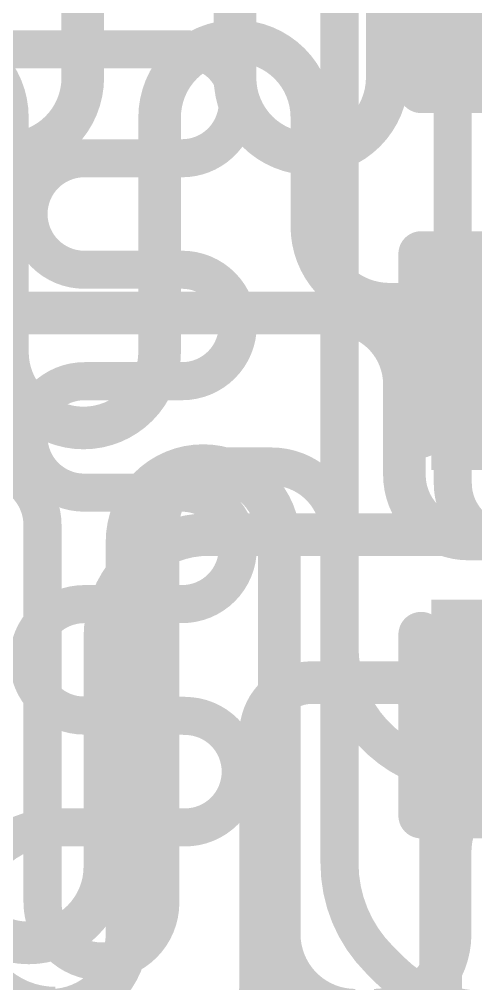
# Model space of a CAD drawing. Header units: inches. Extents: x -6 to 283, y -12 to 154.
# Drawn here: x 66.98 to 68.26, y 10.743 to 13.446 of the extents above; entities that cross this region are included whole.
import ezdxf

# ---------------------------------------------------------------- set-up
doc = ezdxf.new("R2010")
doc.units = ezdxf.units.IN
for name, color, linetype in [('Bottom Layer', 5, 'Continuous'), ('Bottom Overlay', 54, 'Continuous'), ('Bottom Paste', 16, 'Continuous'), ('Bottom Solder', 6, 'Continuous'), ('Signal L1', 76, 'Continuous'), ('Signal L2', 6, 'Continuous'), ('Top Layer', 1, 'Continuous')]:
    doc.layers.add(name, color=color, linetype=linetype)

# ---------------------------------------------------------------- blocks, each defined once
blk = doc.blocks.new('C___0402_B_23')
at = {"layer": 'Bottom Layer'}
for points in [[(-0.2413, 0.3175), (-0.2413, -0.3175), (-0.6985, -0.3175), (-0.6985, 0.3175)], [(0.6985, 0.3175), (0.6985, -0.3175), (0.2413, -0.3175), (0.2413, 0.3175)]]:
    blk.add_hatch(color=5, dxfattribs=at).paths.add_polyline_path(points)
at = {"layer": 'Bottom Paste'}
for points in [[(-0.2413, 0.3175), (-0.2413, -0.3175), (-0.6985, -0.3175), (-0.6985, 0.3175)], [(0.6985, 0.3175), (0.6985, -0.3175), (0.2413, -0.3175), (0.2413, 0.3175)]]:
    blk.add_hatch(color=16, dxfattribs=at).paths.add_polyline_path(points)
at = {"layer": 'Bottom Solder'}
for points in [[(-0.1813, 0.3775), (-0.1813, -0.3775), (-0.7585, -0.3775), (-0.7585, 0.3775)], [(0.7585, 0.3775), (0.7585, -0.3775), (0.1813, -0.3775), (0.1813, 0.3775)]]:
    blk.add_hatch(color=6, dxfattribs=at).paths.add_polyline_path(points)
at = {"layer": 'Bottom Overlay'}
for points in [[(-0.7874, -0.4064, 0.127, 0.127, 0), (-0.7874, 0.4064, 0.127, 0.127, 0)], [(-0.2794, 0.4064, 0.127, 0.127, 0), (-0.7874, 0.4064, 0.127, 0.127, 0)], [(0.7874, 0.4064, 0.127, 0.127, 0), (0.2794, 0.4064, 0.127, 0.127, 0)], [(0.7874, -0.4064, 0.127, 0.127, 0), (0.7874, 0.4064, 0.127, 0.127, 0)], [(-0.2794, -0.4064, 0.127, 0.127, 0), (-0.7874, -0.4064, 0.127, 0.127, 0)], [(0.7874, -0.4064, 0.127, 0.127, 0), (0.2794, -0.4064, 0.127, 0.127, 0)]]:
    blk.add_lwpolyline(points, format="xyseb", dxfattribs=at)
for points in [[(-0.8191, 0.4064, 0.0635, 0.0635, 1), (-0.7556, 0.4064, 0.0635, 0.0635, 1)], [(-0.8191, 0.4064, 0.0635, 0.0635, 1), (-0.7556, 0.4064, 0.0635, 0.0635, 1)], [(-0.3111, 0.4064, 0.0635, 0.0635, 1), (-0.2477, 0.4064, 0.0635, 0.0635, 1)], [(0.2477, 0.4064, 0.0635, 0.0635, 1), (0.3111, 0.4064, 0.0635, 0.0635, 1)], [(0.7556, 0.4064, 0.0635, 0.0635, 1), (0.8191, 0.4064, 0.0635, 0.0635, 1)], [(0.7556, 0.4064, 0.0635, 0.0635, 1), (0.8191, 0.4064, 0.0635, 0.0635, 1)], [(-0.8191, -0.4064, 0.0635, 0.0635, 1), (-0.7556, -0.4064, 0.0635, 0.0635, 1)], [(-0.8191, -0.4064, 0.0635, 0.0635, 1), (-0.7556, -0.4064, 0.0635, 0.0635, 1)], [(-0.3111, -0.4064, 0.0635, 0.0635, 1), (-0.2477, -0.4064, 0.0635, 0.0635, 1)], [(0.2477, -0.4064, 0.0635, 0.0635, 1), (0.3111, -0.4064, 0.0635, 0.0635, 1)], [(0.7556, -0.4064, 0.0635, 0.0635, 1), (0.8191, -0.4064, 0.0635, 0.0635, 1)], [(0.7556, -0.4064, 0.0635, 0.0635, 1), (0.8191, -0.4064, 0.0635, 0.0635, 1)]]:
    blk.add_lwpolyline(points, format="xyseb", close=True, dxfattribs=at)
blk = doc.blocks.new('C___0402_B_261')
at = {"layer": 'Bottom Layer'}
for points in [[(-0.2413, 0.3175), (-0.2413, -0.3175), (-0.6985, -0.3175), (-0.6985, 0.3175)], [(0.6985, 0.3175), (0.6985, -0.3175), (0.2413, -0.3175), (0.2413, 0.3175)]]:
    blk.add_hatch(color=5, dxfattribs=at).paths.add_polyline_path(points)
at = {"layer": 'Bottom Paste'}
for points in [[(-0.2413, 0.3175), (-0.2413, -0.3175), (-0.6985, -0.3175), (-0.6985, 0.3175)], [(0.6985, 0.3175), (0.6985, -0.3175), (0.2413, -0.3175), (0.2413, 0.3175)]]:
    blk.add_hatch(color=16, dxfattribs=at).paths.add_polyline_path(points)
at = {"layer": 'Bottom Solder'}
for points in [[(-0.1813, 0.3775), (-0.1813, -0.3775), (-0.7585, -0.3775), (-0.7585, 0.3775)], [(0.7585, 0.3775), (0.7585, -0.3775), (0.1813, -0.3775), (0.1813, 0.3775)]]:
    blk.add_hatch(color=6, dxfattribs=at).paths.add_polyline_path(points)
at = {"layer": 'Bottom Overlay'}
for points in [[(-0.7874, 0.4064, 0.127, 0.127, 0), (-0.7874, -0.4064, 0.127, 0.127, 0)], [(-0.2794, 0.4064, 0.127, 0.127, 0), (-0.7874, 0.4064, 0.127, 0.127, 0)], [(0.7874, 0.4064, 0.127, 0.127, 0), (0.2794, 0.4064, 0.127, 0.127, 0)], [(0.7874, 0.4064, 0.127, 0.127, 0), (0.7874, -0.4064, 0.127, 0.127, 0)], [(-0.7874, -0.4064, 0.127, 0.127, 0), (-0.2794, -0.4064, 0.127, 0.127, 0)], [(0.2794, -0.4064, 0.127, 0.127, 0), (0.7874, -0.4064, 0.127, 0.127, 0)]]:
    blk.add_lwpolyline(points, format="xyseb", dxfattribs=at)
for points in [[(-0.8191, 0.4064, 0.0635, 0.0635, 1), (-0.7556, 0.4064, 0.0635, 0.0635, 1)], [(-0.8191, 0.4064, 0.0635, 0.0635, 1), (-0.7556, 0.4064, 0.0635, 0.0635, 1)], [(-0.3112, 0.4064, 0.0635, 0.0635, 1), (-0.2477, 0.4064, 0.0635, 0.0635, 1)], [(0.2477, 0.4064, 0.0635, 0.0635, 1), (0.3111, 0.4064, 0.0635, 0.0635, 1)], [(0.7557, 0.4064, 0.0635, 0.0635, 1), (0.8192, 0.4064, 0.0635, 0.0635, 1)], [(0.7557, 0.4064, 0.0635, 0.0635, 1), (0.8192, 0.4064, 0.0635, 0.0635, 1)], [(-0.8191, -0.4064, 0.0635, 0.0635, 1), (-0.7556, -0.4064, 0.0635, 0.0635, 1)], [(-0.8191, -0.4064, 0.0635, 0.0635, 1), (-0.7556, -0.4064, 0.0635, 0.0635, 1)], [(-0.3111, -0.4064, 0.0635, 0.0635, 1), (-0.2477, -0.4064, 0.0635, 0.0635, 1)], [(0.2477, -0.4064, 0.0635, 0.0635, 1), (0.3111, -0.4064, 0.0635, 0.0635, 1)], [(0.7556, -0.4064, 0.0635, 0.0635, 1), (0.8191, -0.4064, 0.0635, 0.0635, 1)], [(0.7556, -0.4064, 0.0635, 0.0635, 1), (0.8191, -0.4064, 0.0635, 0.0635, 1)]]:
    blk.add_lwpolyline(points, format="xyseb", close=True, dxfattribs=at)

msp = doc.modelspace()

# ---------------------------------------------------------------- linework, layer by layer
at = {"layer": 'Bottom Layer'}
for points in [[(66.7152, 12.0276, 0.1067, 0.1067, -1), (67.0454, 12.0276, 0.1067, 0.1067, 0)], [(67.3756, 12.0276, 0.1067, 0.1067, -0.414214), (67.5407, 12.1927, 0.1067, 0.1067, 0)], [(67.5407, 12.1927, 0.1067, 0.1067, 0), (67.6873, 12.1927, 0.1067, 0.1067, 0)], [(67.6873, 12.1927, 0.1067, 0.1067, -0.414214), (67.8778, 12.0022, 0.1067, 0.1067, 0)], [(67.0454, 10.9705, 0.1067, 0.1067, 0), (67.0454, 12.0276, 0.1067, 0.1067, 0)], [(67.3756, 10.9705, 0.1067, 0.1067, 0), (67.3756, 12.0276, 0.1067, 0.1067, 0)], [(67.8778, 11.0805, 0.1067, 0.1067, 0), (67.8778, 12.0022, 0.1067, 0.1067, 0)], [(67.9894, 10.8111, 0.1067, 0.1067, -0.198912), (67.8778, 11.0805, 0.1067, 0.1067, 0)], [(67.3756, 10.9705, 0.1067, 0.1067, -1), (67.0454, 10.9705, 0.1067, 0.1067, 0)], [(67.9894, 10.8111, 0.1067, 0.1067, 0), (68.0202, 10.7803, 0.1067, 0.1067, 0)], [(68.2897, 10.6687, 0.1067, 0.1067, -0.198912), (68.0202, 10.7803, 0.1067, 0.1067, 0)]]:
    msp.add_lwpolyline(points, format="xyseb", dxfattribs=at)
for points in [[(67.514, 12.1927, 0.0533, 0.0533, 1), (67.5673, 12.1927, 0.0533, 0.0533, 1)], [(67.514, 12.1927, 0.0533, 0.0533, 1), (67.5673, 12.1927, 0.0533, 0.0533, 1)], [(67.6607, 12.1927, 0.0533, 0.0533, 1), (67.714, 12.1927, 0.0533, 0.0533, 1)], [(67.6607, 12.1927, 0.0533, 0.0533, 1), (67.714, 12.1927, 0.0533, 0.0533, 1)], [(67.0187, 12.0276, 0.0533, 0.0533, 1), (67.072, 12.0276, 0.0533, 0.0533, 1)], [(67.0187, 12.0276, 0.0533, 0.0533, 1), (67.072, 12.0276, 0.0533, 0.0533, 1)], [(67.3489, 12.0276, 0.0533, 0.0533, 1), (67.4022, 12.0276, 0.0533, 0.0533, 1)], [(67.3489, 12.0276, 0.0533, 0.0533, 1), (67.4022, 12.0276, 0.0533, 0.0533, 1)], [(67.8512, 12.0022, 0.0533, 0.0533, 1), (67.9045, 12.0022, 0.0533, 0.0533, 1)], [(67.8512, 12.0022, 0.0533, 0.0533, 1), (67.9045, 12.0022, 0.0533, 0.0533, 1)], [(67.8512, 11.0805, 0.0533, 0.0533, 1), (67.9045, 11.0805, 0.0533, 0.0533, 1)], [(67.8512, 11.0805, 0.0533, 0.0533, 1), (67.9045, 11.0805, 0.0533, 0.0533, 1)], [(67.0187, 10.9705, 0.0533, 0.0533, 1), (67.072, 10.9705, 0.0533, 0.0533, 1)], [(67.0187, 10.9705, 0.0533, 0.0533, 1), (67.072, 10.9705, 0.0533, 0.0533, 1)], [(67.3489, 10.9705, 0.0533, 0.0533, 1), (67.4022, 10.9705, 0.0533, 0.0533, 1)], [(67.3489, 10.9705, 0.0533, 0.0533, 1), (67.4022, 10.9705, 0.0533, 0.0533, 1)], [(67.9628, 10.8111, 0.0533, 0.0533, 1), (68.0161, 10.8111, 0.0533, 0.0533, 1)], [(67.9628, 10.8111, 0.0533, 0.0533, 1), (68.0161, 10.8111, 0.0533, 0.0533, 1)], [(67.9936, 10.7803, 0.0533, 0.0533, 1), (68.0469, 10.7803, 0.0533, 0.0533, 1)], [(67.9936, 10.7803, 0.0533, 0.0533, 1), (68.0469, 10.7803, 0.0533, 0.0533, 1)]]:
    msp.add_lwpolyline(points, format="xyseb", close=True, dxfattribs=at)
at = {"layer": 'Signal L1'}
for points in [[(67.1582, 13.2827, 0.1194, 0.1194, 0), (67.1582, 13.844, 0.1194, 0.1194, 0)], [(67.5849, 13.2827, 0.1194, 0.1194, 0), (67.5849, 13.844, 0.1194, 0.1194, 0)], [(68.0116, 13.2827, 0.1194, 0.1194, 0), (68.0116, 13.7062, 0.1194, 0.1194, 0)], [(67.1582, 13.2827, 0.1194, 0.1194, -1), (66.7315, 13.2827, 0.1194, 0.1194, 0)], [(68.0116, 13.2827, 0.1194, 0.1194, -1), (67.5849, 13.2827, 0.1194, 0.1194, 0)], [(66.1212, 12.6226, 0.1194, 0.1194, 0), (67.8603, 12.6226, 0.1194, 0.1194, 0)], [(67.8603, 12.6226, 0.1194, 0.1194, -0.414214), (68.0597, 12.4232, 0.1194, 0.1194, 0)], [(68.0597, 12.169, 0.1194, 0.1194, 0), (68.0597, 12.4232, 0.1194, 0.1194, 0)], [(67.2822, 11.9819, 0.1194, 0.1194, -1), (67.7089, 11.9819, 0.1194, 0.1194, 0)], [(68.2392, 11.9895, 0.1194, 0.1194, -0.414214), (68.0597, 12.169, 0.1194, 0.1194, 0)], [(67.2822, 10.8821, 0.1194, 0.1194, 0), (67.2822, 11.9819, 0.1194, 0.1194, 0)], [(67.7089, 10.8821, 0.1194, 0.1194, 0), (67.7089, 11.9819, 0.1194, 0.1194, 0)], [(68.2392, 11.9895, 0.1194, 0.1194, 0), (68.9021, 11.9895, 0.1194, 0.1194, 0)], [(68.1878, 11.1118, 0.1194, 0.1194, -0.414214), (68.4093, 11.3333, 0.1194, 0.1194, 0)], [(68.1878, 10.8821, 0.1194, 0.1194, 0), (68.1878, 11.1118, 0.1194, 0.1194, 0)], [(67.2822, 10.8821, 0.1194, 0.1194, -1), (66.8555, 10.8821, 0.1194, 0.1194, 0)], [(67.9223, 10.6687, 0.1194, 0.1194, -0.414214), (67.7089, 10.8821, 0.1194, 0.1194, 0)], [(68.1878, 10.8821, 0.1194, 0.1194, -0.414214), (67.9744, 10.6687, 0.1194, 0.1194, 0)]]:
    msp.add_lwpolyline(points, format="xyseb", dxfattribs=at)
for points in [[(67.1284, 13.2827, 0.0597, 0.0597, 1), (67.1881, 13.2827, 0.0597, 0.0597, 1)], [(67.1284, 13.2827, 0.0597, 0.0597, 1), (67.1881, 13.2827, 0.0597, 0.0597, 1)], [(67.5551, 13.2827, 0.0597, 0.0597, 1), (67.6148, 13.2827, 0.0597, 0.0597, 1)], [(67.5551, 13.2827, 0.0597, 0.0597, 1), (67.6148, 13.2827, 0.0597, 0.0597, 1)], [(67.9818, 13.2827, 0.0597, 0.0597, 1), (68.0415, 13.2827, 0.0597, 0.0597, 1)], [(67.9818, 13.2827, 0.0597, 0.0597, 1), (68.0415, 13.2827, 0.0597, 0.0597, 1)], [(67.8304, 12.6226, 0.0597, 0.0597, 1), (67.8901, 12.6226, 0.0597, 0.0597, 1)], [(67.8304, 12.6226, 0.0597, 0.0597, 1), (67.8901, 12.6226, 0.0597, 0.0597, 1)], [(68.0299, 12.4232, 0.0597, 0.0597, 1), (68.0896, 12.4232, 0.0597, 0.0597, 1)], [(68.0299, 12.4232, 0.0597, 0.0597, 1), (68.0896, 12.4232, 0.0597, 0.0597, 1)], [(68.0299, 12.169, 0.0597, 0.0597, 1), (68.0896, 12.169, 0.0597, 0.0597, 1)], [(68.0299, 12.169, 0.0597, 0.0597, 1), (68.0896, 12.169, 0.0597, 0.0597, 1)], [(67.2524, 11.9819, 0.0597, 0.0597, 1), (67.3121, 11.9819, 0.0597, 0.0597, 1)], [(67.2524, 11.9819, 0.0597, 0.0597, 1), (67.3121, 11.9819, 0.0597, 0.0597, 1)], [(67.6791, 11.9819, 0.0597, 0.0597, 1), (67.7388, 11.9819, 0.0597, 0.0597, 1)], [(67.6791, 11.9819, 0.0597, 0.0597, 1), (67.7388, 11.9819, 0.0597, 0.0597, 1)], [(68.2094, 11.9895, 0.0597, 0.0597, 1), (68.2691, 11.9895, 0.0597, 0.0597, 1)], [(68.2094, 11.9895, 0.0597, 0.0597, 1), (68.2691, 11.9895, 0.0597, 0.0597, 1)], [(68.158, 11.1118, 0.0597, 0.0597, 1), (68.2177, 11.1118, 0.0597, 0.0597, 1)], [(68.158, 11.1118, 0.0597, 0.0597, 1), (68.2177, 11.1118, 0.0597, 0.0597, 1)], [(67.2524, 10.8821, 0.0597, 0.0597, 1), (67.3121, 10.8821, 0.0597, 0.0597, 1)], [(67.2524, 10.8821, 0.0597, 0.0597, 1), (67.3121, 10.8821, 0.0597, 0.0597, 1)], [(67.6791, 10.8821, 0.0597, 0.0597, 1), (67.7388, 10.8821, 0.0597, 0.0597, 1)], [(67.6791, 10.8821, 0.0597, 0.0597, 1), (67.7388, 10.8821, 0.0597, 0.0597, 1)], [(68.158, 10.8821, 0.0597, 0.0597, 1), (68.2177, 10.8821, 0.0597, 0.0597, 1)], [(68.158, 10.8821, 0.0597, 0.0597, 1), (68.2177, 10.8821, 0.0597, 0.0597, 1)]]:
    msp.add_lwpolyline(points, format="xyseb", close=True, dxfattribs=at)
at = {"layer": 'Signal L2'}
for points in [[(68.3837, 13.2929, 0.1194, 0.1194, -0.401186), (68.1569, 13.5292, 0.1194, 0.1194, 0)], [(66.5202, 13.1712, 0.1194, 0.1194, -1), (66.9469, 13.1712, 0.1194, 0.1194, 0)], [(67.3736, 13.1712, 0.1194, 0.1194, -1), (67.8003, 13.1712, 0.1194, 0.1194, 0)], [(66.9469, 12.514, 0.1194, 0.1194, 0), (66.9469, 13.1712, 0.1194, 0.1194, 0)], [(67.3736, 12.514, 0.1194, 0.1194, 0), (67.3736, 13.1712, 0.1194, 0.1194, 0)], [(67.8003, 12.8658, 0.1194, 0.1194, 0), (67.8003, 13.1712, 0.1194, 0.1194, 0)], [(68.0187, 12.6475, 0.1194, 0.1194, -0.414214), (67.8003, 12.8658, 0.1194, 0.1194, 0)], [(68.0187, 12.6475, 0.1194, 0.1194, 0), (68.6721, 12.6475, 0.1194, 0.1194, 0)], [(67.3736, 12.514, 0.1194, 0.1194, -1), (66.9469, 12.514, 0.1194, 0.1194, 0)], [(67.2201, 11.7119, 0.1194, 0.1194, -0.414214), (67.5103, 12.002, 0.1194, 0.1194, 0)], [(67.5103, 12.002, 0.1194, 0.1194, 0), (68.6218, 12.002, 0.1194, 0.1194, 0)], [(67.2201, 11.0707, 0.1194, 0.1194, 0), (67.2201, 11.7119, 0.1194, 0.1194, 0)], [(67.6566, 11.4436, 0.1194, 0.1194, -0.282212), (67.735, 11.5714, 0.1194, 0.1194, 0)], [(67.735, 11.5714, 0.1194, 0.1194, -0.118177), (67.8, 11.587, 0.1194, 0.1194, 0)], [(67.8, 11.587, 0.1194, 0.1194, 0), (68.0325, 11.587, 0.1194, 0.1194, 0)], [(68.0325, 11.587, 0.1194, 0.1194, -0.257311), (68.1426, 11.5263, 0.1194, 0.1194, 0)], [(68.1426, 11.5263, 0.1194, 0.1194, -0.141792), (68.161, 11.4629, 0.1194, 0.1194, 0)], [(68.161, 11.4629, 0.1194, 0.1194, 0), (68.161, 11.4621, 0.1194, 0.1194, 0)], [(68.161, 10.2293, 0.1194, 0.1194, 0), (68.161, 11.4621, 0.1194, 0.1194, 0)], [(67.6566, 10.7358, 0.1194, 0.1194, 0), (67.6566, 11.4436, 0.1194, 0.1194, 0)], [(67.2201, 11.0707, 0.1194, 0.1194, -1), (66.7934, 11.0707, 0.1194, 0.1194, 0)], [(67.6566, 10.7358, 0.1194, 0.1194, -0.198912), (67.4968, 10.3502, 0.1194, 0.1194, 0)]]:
    msp.add_lwpolyline(points, format="xyseb", dxfattribs=at)
for points in [[(66.917, 13.1712, 0.0597, 0.0597, 1), (66.9767, 13.1712, 0.0597, 0.0597, 1)], [(66.917, 13.1712, 0.0597, 0.0597, 1), (66.9767, 13.1712, 0.0597, 0.0597, 1)], [(67.3438, 13.1712, 0.0597, 0.0597, 1), (67.4035, 13.1712, 0.0597, 0.0597, 1)], [(67.3438, 13.1712, 0.0597, 0.0597, 1), (67.4035, 13.1712, 0.0597, 0.0597, 1)], [(67.7705, 13.1712, 0.0597, 0.0597, 1), (67.8302, 13.1712, 0.0597, 0.0597, 1)], [(67.7705, 13.1712, 0.0597, 0.0597, 1), (67.8302, 13.1712, 0.0597, 0.0597, 1)], [(67.7705, 12.8658, 0.0597, 0.0597, 1), (67.8302, 12.8658, 0.0597, 0.0597, 1)], [(67.7705, 12.8658, 0.0597, 0.0597, 1), (67.8302, 12.8658, 0.0597, 0.0597, 1)], [(67.9888, 12.6475, 0.0597, 0.0597, 1), (68.0485, 12.6475, 0.0597, 0.0597, 1)], [(67.9888, 12.6475, 0.0597, 0.0597, 1), (68.0485, 12.6475, 0.0597, 0.0597, 1)], [(66.917, 12.514, 0.0597, 0.0597, 1), (66.9767, 12.514, 0.0597, 0.0597, 1)], [(66.917, 12.514, 0.0597, 0.0597, 1), (66.9767, 12.514, 0.0597, 0.0597, 1)], [(67.3438, 12.514, 0.0597, 0.0597, 1), (67.4035, 12.514, 0.0597, 0.0597, 1)], [(67.3438, 12.514, 0.0597, 0.0597, 1), (67.4035, 12.514, 0.0597, 0.0597, 1)], [(67.4804, 12.002, 0.0597, 0.0597, 1), (67.5401, 12.002, 0.0597, 0.0597, 1)], [(67.4804, 12.002, 0.0597, 0.0597, 1), (67.5401, 12.002, 0.0597, 0.0597, 1)], [(67.1903, 11.7119, 0.0597, 0.0597, 1), (67.25, 11.7119, 0.0597, 0.0597, 1)], [(67.1903, 11.7119, 0.0597, 0.0597, 1), (67.25, 11.7119, 0.0597, 0.0597, 1)], [(67.7052, 11.5714, 0.0597, 0.0597, 1), (67.7648, 11.5714, 0.0597, 0.0597, 1)], [(67.7052, 11.5714, 0.0597, 0.0597, 1), (67.7648, 11.5714, 0.0597, 0.0597, 1)], [(67.7702, 11.587, 0.0597, 0.0597, 1), (67.8299, 11.587, 0.0597, 0.0597, 1)], [(67.7702, 11.587, 0.0597, 0.0597, 1), (67.8299, 11.587, 0.0597, 0.0597, 1)], [(68.0026, 11.587, 0.0597, 0.0597, 1), (68.0623, 11.587, 0.0597, 0.0597, 1)], [(68.0026, 11.587, 0.0597, 0.0597, 1), (68.0623, 11.587, 0.0597, 0.0597, 1)], [(68.1128, 11.5263, 0.0597, 0.0597, 1), (68.1725, 11.5263, 0.0597, 0.0597, 1)], [(68.1128, 11.5263, 0.0597, 0.0597, 1), (68.1725, 11.5263, 0.0597, 0.0597, 1)], [(68.1311, 11.4629, 0.0597, 0.0597, 1), (68.1908, 11.4629, 0.0597, 0.0597, 1)], [(68.1311, 11.4629, 0.0597, 0.0597, 1), (68.1908, 11.4629, 0.0597, 0.0597, 1)], [(68.1311, 11.4621, 0.0597, 0.0597, 1), (68.1908, 11.4621, 0.0597, 0.0597, 1)], [(68.1311, 11.4621, 0.0597, 0.0597, 1), (68.1908, 11.4621, 0.0597, 0.0597, 1)], [(67.6267, 11.4436, 0.0597, 0.0597, 1), (67.6864, 11.4436, 0.0597, 0.0597, 1)], [(67.6267, 11.4436, 0.0597, 0.0597, 1), (67.6864, 11.4436, 0.0597, 0.0597, 1)], [(67.1903, 11.0707, 0.0597, 0.0597, 1), (67.25, 11.0707, 0.0597, 0.0597, 1)], [(67.1903, 11.0707, 0.0597, 0.0597, 1), (67.25, 11.0707, 0.0597, 0.0597, 1)], [(67.6267, 10.7358, 0.0597, 0.0597, 1), (67.6864, 10.7358, 0.0597, 0.0597, 1)], [(67.6267, 10.7358, 0.0597, 0.0597, 1), (67.6864, 10.7358, 0.0597, 0.0597, 1)]]:
    msp.add_lwpolyline(points, format="xyseb", close=True, dxfattribs=at)
at = {"layer": 'Top Layer'}
for points in [[(68.1953, 12.1455, 0.1067, 0.1067, 0), (68.1953, 15.4797, 0.1067, 0.1067, 0)], [(67.8778, 11.6869, 0.1067, 0.1067, 0), (67.8778, 14.7188, 0.1067, 0.1067, 0)], [(66.8794, 13.3622, 0.1067, 0.1067, 0), (67.4434, 13.3622, 0.1067, 0.1067, 0)], [(67.4434, 13.3622, 0.1067, 0.1067, -0.414214), (67.5927, 13.2129, 0.1067, 0.1067, 0)], [(67.5927, 13.2129, 0.1067, 0.1067, -0.414214), (67.4365, 13.0567, 0.1067, 0.1067, 0)], [(67.1624, 12.7442, 0.1067, 0.1067, -1), (67.1624, 13.0567, 0.1067, 0.1067, 0)], [(67.1624, 13.0567, 0.1067, 0.1067, 0), (67.4365, 13.0567, 0.1067, 0.1067, 0)], [(67.1624, 12.7442, 0.1067, 0.1067, 0), (67.4365, 12.7442, 0.1067, 0.1067, 0)], [(67.4365, 12.7442, 0.1067, 0.1067, -1), (67.4365, 12.4318, 0.1067, 0.1067, 0)], [(67.1624, 12.1194, 0.1067, 0.1067, -1), (67.1624, 12.4318, 0.1067, 0.1067, 0)], [(67.1624, 12.4318, 0.1067, 0.1067, 0), (67.4365, 12.4318, 0.1067, 0.1067, 0)], [(68.3598, 11.981, 0.1067, 0.1067, -0.414214), (68.1953, 12.1455, 0.1067, 0.1067, 0)], [(67.1624, 12.1194, 0.1067, 0.1067, 0), (67.4365, 12.1194, 0.1067, 0.1067, 0)], [(67.4365, 12.1194, 0.1067, 0.1067, -1), (67.4365, 11.807, 0.1067, 0.1067, 0)], [(67.1624, 11.4946, 0.1067, 0.1067, -1), (67.1624, 11.807, 0.1067, 0.1067, 0)], [(67.1624, 11.807, 0.1067, 0.1067, 0), (67.4365, 11.807, 0.1067, 0.1067, 0)], [(68.2337, 11.331, 0.1067, 0.1067, -0.414214), (67.8778, 11.6869, 0.1067, 0.1067, 0)], [(67.1624, 11.4946, 0.1067, 0.1067, 0), (67.4365, 11.4946, 0.1067, 0.1067, 0)], [(67.4447, 11.4936, 0.1067, 0.1067, -1), (67.4447, 11.1811, 0.1067, 0.1067, 0)], [(68.2337, 11.331, 0.1067, 0.1067, 0), (69.879, 11.331, 0.1067, 0.1067, 0)], [(67.0812, 10.681, 0.1067, 0.1067, -1), (67.0812, 11.1811, 0.1067, 0.1067, 0)], [(67.0812, 11.1811, 0.1067, 0.1067, 0), (67.4447, 11.1811, 0.1067, 0.1067, 0)]]:
    msp.add_lwpolyline(points, format="xyseb", dxfattribs=at)
for points in [[(67.4167, 13.3622, 0.0533, 0.0533, 1), (67.4701, 13.3622, 0.0533, 0.0533, 1)], [(67.4167, 13.3622, 0.0533, 0.0533, 1), (67.4701, 13.3622, 0.0533, 0.0533, 1)], [(67.5661, 13.2129, 0.0533, 0.0533, 1), (67.6194, 13.2129, 0.0533, 0.0533, 1)], [(67.5661, 13.2129, 0.0533, 0.0533, 1), (67.6194, 13.2129, 0.0533, 0.0533, 1)], [(67.1357, 13.0567, 0.0533, 0.0533, 1), (67.189, 13.0567, 0.0533, 0.0533, 1)], [(67.1357, 13.0567, 0.0533, 0.0533, 1), (67.189, 13.0567, 0.0533, 0.0533, 1)], [(67.4099, 13.0567, 0.0533, 0.0533, 1), (67.4632, 13.0567, 0.0533, 0.0533, 1)], [(67.4099, 13.0567, 0.0533, 0.0533, 1), (67.4632, 13.0567, 0.0533, 0.0533, 1)], [(67.1357, 12.7442, 0.0533, 0.0533, 1), (67.189, 12.7442, 0.0533, 0.0533, 1)], [(67.1357, 12.7442, 0.0533, 0.0533, 1), (67.189, 12.7442, 0.0533, 0.0533, 1)], [(67.4099, 12.7442, 0.0533, 0.0533, 1), (67.4632, 12.7442, 0.0533, 0.0533, 1)], [(67.4099, 12.7442, 0.0533, 0.0533, 1), (67.4632, 12.7442, 0.0533, 0.0533, 1)], [(67.1357, 12.4318, 0.0533, 0.0533, 1), (67.189, 12.4318, 0.0533, 0.0533, 1)], [(67.1357, 12.4318, 0.0533, 0.0533, 1), (67.189, 12.4318, 0.0533, 0.0533, 1)], [(67.4099, 12.4318, 0.0533, 0.0533, 1), (67.4632, 12.4318, 0.0533, 0.0533, 1)], [(67.4099, 12.4318, 0.0533, 0.0533, 1), (67.4632, 12.4318, 0.0533, 0.0533, 1)], [(68.1687, 12.1455, 0.0533, 0.0533, 1), (68.222, 12.1455, 0.0533, 0.0533, 1)], [(68.1687, 12.1455, 0.0533, 0.0533, 1), (68.222, 12.1455, 0.0533, 0.0533, 1)], [(67.1357, 12.1194, 0.0533, 0.0533, 1), (67.189, 12.1194, 0.0533, 0.0533, 1)], [(67.1357, 12.1194, 0.0533, 0.0533, 1), (67.189, 12.1194, 0.0533, 0.0533, 1)], [(67.4099, 12.1194, 0.0533, 0.0533, 1), (67.4632, 12.1194, 0.0533, 0.0533, 1)], [(67.4099, 12.1194, 0.0533, 0.0533, 1), (67.4632, 12.1194, 0.0533, 0.0533, 1)], [(67.1357, 11.807, 0.0533, 0.0533, 1), (67.189, 11.807, 0.0533, 0.0533, 1)], [(67.1357, 11.807, 0.0533, 0.0533, 1), (67.189, 11.807, 0.0533, 0.0533, 1)], [(67.4099, 11.807, 0.0533, 0.0533, 1), (67.4632, 11.807, 0.0533, 0.0533, 1)], [(67.4099, 11.807, 0.0533, 0.0533, 1), (67.4632, 11.807, 0.0533, 0.0533, 1)], [(67.8512, 11.6869, 0.0533, 0.0533, 1), (67.9045, 11.6869, 0.0533, 0.0533, 1)], [(67.8512, 11.6869, 0.0533, 0.0533, 1), (67.9045, 11.6869, 0.0533, 0.0533, 1)], [(67.1357, 11.4946, 0.0533, 0.0533, 1), (67.189, 11.4946, 0.0533, 0.0533, 1)], [(67.1357, 11.4946, 0.0533, 0.0533, 1), (67.189, 11.4946, 0.0533, 0.0533, 1)], [(67.4099, 11.4946, 0.0533, 0.0533, 1), (67.4632, 11.4946, 0.0533, 0.0533, 1)], [(67.418, 11.4936, 0.0533, 0.0533, 1), (67.4713, 11.4936, 0.0533, 0.0533, 1)], [(68.2071, 11.331, 0.0533, 0.0533, 1), (68.2604, 11.331, 0.0533, 0.0533, 1)], [(68.2071, 11.331, 0.0533, 0.0533, 1), (68.2604, 11.331, 0.0533, 0.0533, 1)], [(67.0545, 11.1811, 0.0533, 0.0533, 1), (67.1079, 11.1811, 0.0533, 0.0533, 1)], [(67.0545, 11.1811, 0.0533, 0.0533, 1), (67.1079, 11.1811, 0.0533, 0.0533, 1)], [(67.418, 11.1811, 0.0533, 0.0533, 1), (67.4713, 11.1811, 0.0533, 0.0533, 1)], [(67.418, 11.1811, 0.0533, 0.0533, 1), (67.4713, 11.1811, 0.0533, 0.0533, 1)]]:
    msp.add_lwpolyline(points, format="xyseb", close=True, dxfattribs=at)

# ---------------------------------------------------------------- block references
for name, p, rotation in [('C___0402_B_23', (68.5128, 14.0342), 270), ('C___0402_B_261', (68.5128, 12.0012), 90)]:
    msp.add_blockref(name, p, dxfattribs=dict(rotation=rotation))

doc.saveas('drawing.dxf')
